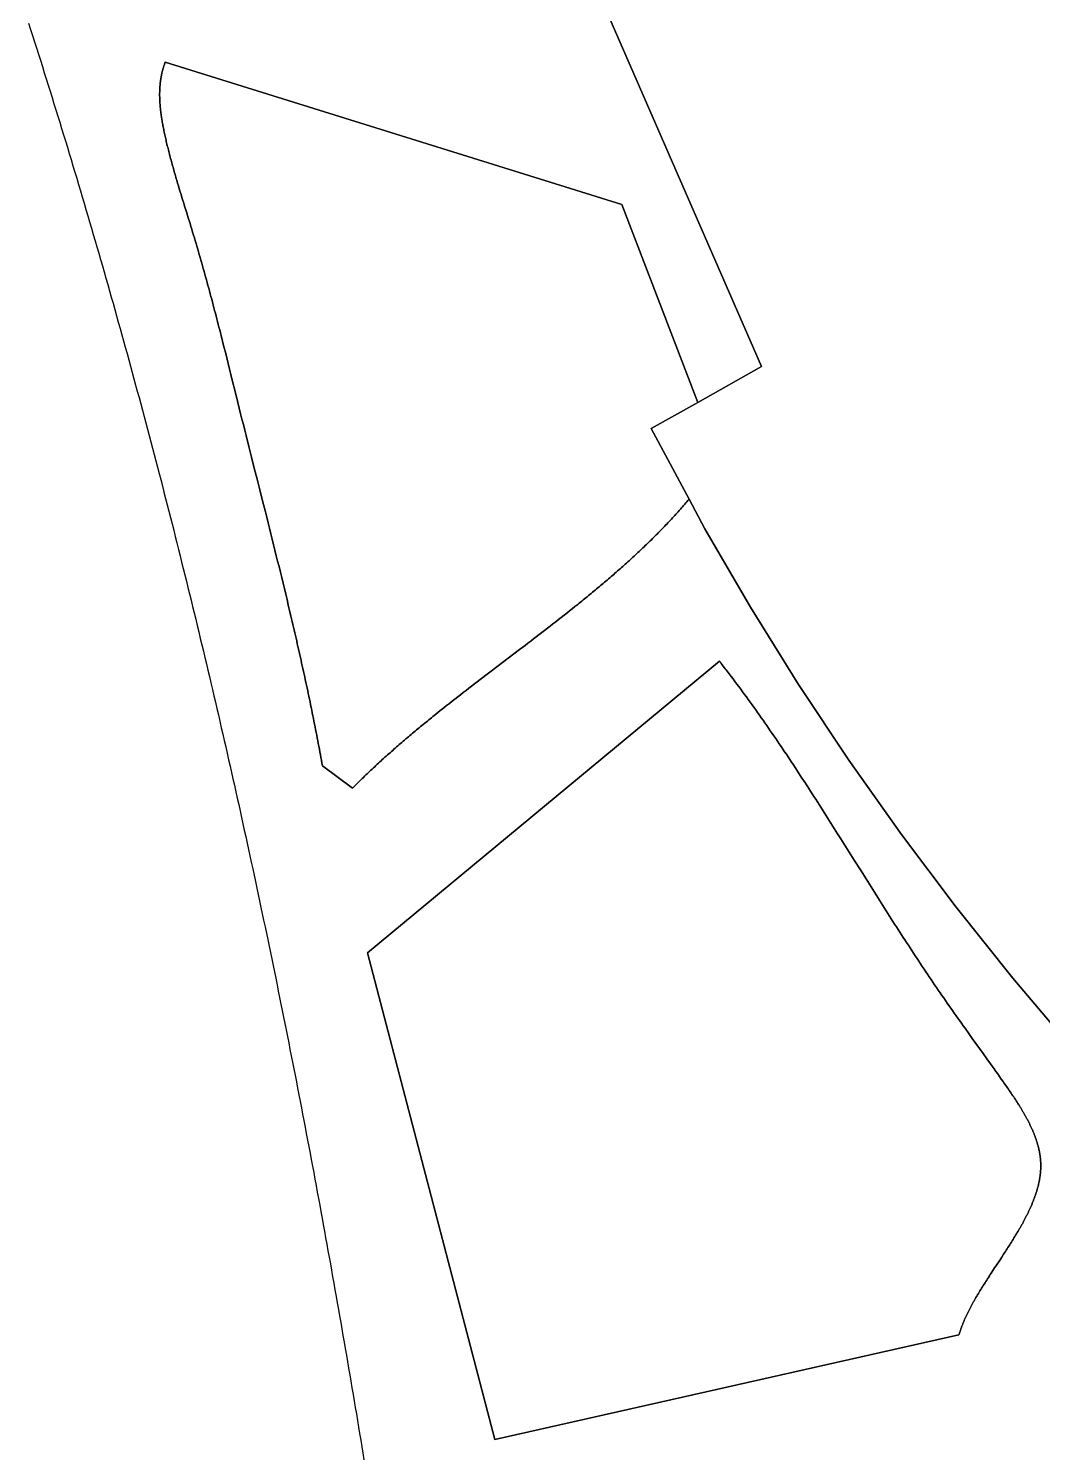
# Model space of a CAD drawing. Header units: millimetres. Extents: x -97041 to 275168, y -12500 to 263793.
# Drawn here: x -30680 to 9097, y 35201 to 91165 of the extents above; entities that cross this region are included whole.
import ezdxf

# ---------------------------------------------------------------- set-up
doc = ezdxf.new("R2010")
doc.units = ezdxf.units.MM
doc.layers.add('CLOSED_AREAS', color=7, linetype='Continuous')
doc.layers.add('REGION_HOLES', color=7, linetype='Continuous')

msp = doc.modelspace()

# ---------------------------------------------------------------- linework, layer by layer
at = {"layer": 'CLOSED_AREAS'}
for points in [[(10240.202, 51174.691), (7932.244, 53895.018), (5705.547, 56682.252), (3562.061, 59533.971), (1503.633, 62447.683), (-467.922, 65420.851), (-2350.905, 68450.903), (-4143.681, 71535.194), (-4766.889, 72694.28), (-4809, 72644.348), (-4851.294, 72594.531), (-4893.768, 72544.83), (-4936.42, 72495.244), (-4979.251, 72445.771), (-5022.258, 72396.41), (-5065.44, 72347.162), (-5108.796, 72298.025), (-5152.325, 72248.997), (-5196.025, 72200.08), (-5239.896, 72151.27), (-5283.935, 72102.569), (-5328.142, 72053.974), (-5372.515, 72005.484), (-5417.053, 71957.101), (-5461.756, 71908.821), (-5506.62, 71860.644), (-5551.646, 71812.57), (-5596.832, 71764.598), (-5642.177, 71716.727), (-5687.679, 71668.955), (-5733.338, 71621.283), (-5779.151, 71573.709), (-5825.119, 71526.232), (-5871.238, 71478.852), (-5917.509, 71431.567), (-5963.93, 71384.378), (-6010.499, 71337.282), (-6057.216, 71290.28), (-6104.078, 71243.369), (-6151.086, 71196.55), (-6198.237, 71149.822), (-6245.531, 71103.184), (-6292.965, 71056.634), (-6340.54, 71010.172), (-6388.252, 70963.798), (-6436.102, 70917.51), (-6484.088, 70871.307), (-6532.209, 70825.189), (-6580.463, 70779.154), (-6628.849, 70733.203), (-6677.367, 70687.334), (-6726.013, 70641.545), (-6774.789, 70595.838), (-6823.691, 70550.209), (-6872.719, 70504.659), (-6921.872, 70459.188), (-6971.148, 70413.793), (-7020.546, 70368.474), (-7070.065, 70323.23), (-7119.703, 70278.061), (-7169.46, 70232.965), (-7219.333, 70187.942), (-7269.323, 70142.99), (-7319.426, 70098.11), (-7369.643, 70053.3), (-7419.972, 70008.559), (-7470.412, 69963.886), (-7520.96, 69919.281), (-7571.617, 69874.743), (-7622.381, 69830.271), (-7673.251, 69785.863), (-7724.224, 69741.52), (-7775.301, 69697.24), (-7826.48, 69653.022), (-7877.759, 69608.866), (-7929.137, 69564.771), (-7980.613, 69520.736), (-8032.186, 69476.759), (-8083.855, 69432.841), (-8135.618, 69388.98), (-8187.473, 69345.176), (-8239.42, 69301.427), (-8291.458, 69257.733), (-8343.585, 69214.093), (-8395.8, 69170.506), (-8448.101, 69126.971), (-8500.487, 69083.488), (-8552.958, 69040.055), (-8605.511, 68996.672), (-8658.146, 68953.337), (-8710.861, 68910.051), (-8763.656, 68866.812), (-8816.527, 68823.618), (-8869.476, 68780.471), (-8922.499, 68737.367), (-8975.597, 68694.308), (-9028.767, 68651.291), (-9082.009, 68608.316), (-9135.32, 68565.383), (-9242.149, 68479.635), (-9349.243, 68394.042), (-9456.592, 68308.597), (-9564.186, 68223.292), (-9672.016, 68138.121), (-9780.07, 68053.077), (-9888.339, 67968.153), (-9996.812, 67883.342), (-10105.48, 67798.638), (-10214.332, 67714.034), (-10323.358, 67629.523), (-10432.548, 67545.097), (-10541.892, 67460.751), (-10651.38, 67376.477), (-10761.002, 67292.269), (-10870.747, 67208.12), (-10980.606, 67124.023), (-11090.567, 67039.971), (-11200.622, 66955.957), (-11420.971, 66788.017), (-11641.571, 66620.149), (-12083.2, 66284.408), (-12304.067, 66116.427), (-12524.86, 65948.299), (-12635.204, 65864.163), (-12745.5, 65779.969), (-12855.736, 65695.712), (-12965.904, 65611.384), (-13075.993, 65526.978), (-13185.992, 65442.488), (-13295.892, 65357.907), (-13405.683, 65273.227), (-13515.354, 65188.443), (-13624.896, 65103.547), (-13734.297, 65018.532), (-13843.549, 64933.392), (-13952.64, 64848.12), (-14061.562, 64762.709), (-14170.303, 64677.152), (-14278.854, 64591.442), (-14387.204, 64505.573), (-14495.343, 64419.538), (-14603.261, 64333.329), (-14710.949, 64246.941), (-14764.703, 64203.677), (-14818.395, 64160.366), (-14872.025, 64117.006), (-14925.59, 64073.597), (-14979.09, 64030.138), (-15032.524, 63986.628), (-15085.889, 63943.066), (-15139.186, 63899.452), (-15192.412, 63855.784), (-15245.567, 63812.062), (-15298.648, 63768.284), (-15351.655, 63724.45), (-15404.587, 63680.56), (-15457.442, 63636.612), (-15510.219, 63592.605), (-15562.917, 63548.538), (-15615.535, 63504.412), (-15668.07, 63460.224), (-15720.522, 63415.974), (-15772.891, 63371.661), (-15825.173, 63327.285), (-15877.369, 63282.843), (-15929.476, 63238.337), (-15981.494, 63193.764), (-16033.422, 63149.124), (-16085.257, 63104.416), (-16136.999, 63059.639), (-16188.647, 63014.793), (-16240.199, 62969.875), (-16291.654, 62924.887), (-16343.011, 62879.826), (-16394.269, 62834.692), (-16445.425, 62789.484), (-16496.48, 62744.202), (-16547.431, 62698.843), (-16598.277, 62653.408), (-16649.018, 62607.896), (-16699.652, 62562.306), (-16750.177, 62516.636), (-16800.592, 62470.886), (-16850.897, 62425.056), (-16901.089, 62379.144), (-16951.168, 62333.15), (-17001.132, 62287.072), (-17050.981, 62240.91), (-17100.712, 62194.663), (-17150.324, 62148.33), (-17199.817, 62101.91), (-17249.189, 62055.403), (-17298.438, 62008.807), (-17347.564, 61962.122), (-17396.564, 61915.347), (-17445.439, 61868.481), (-17494.187, 61821.523), (-17542.805, 61774.472), (-17591.294, 61727.327), (-17639.652, 61680.088), (-17687.877, 61632.754), (-17735.968, 61585.324), (-17783.925, 61537.797), (-17831.745, 61490.172), (-17879.428, 61442.448), (-17926.972, 61394.625), (-17974.376, 61346.701), (-19149.482, 62228.03), (-19169.239, 62337.555), (-19189.139, 62447.05), (-19209.181, 62556.516), (-19229.363, 62665.953), (-19249.683, 62775.36), (-19270.142, 62884.739), (-19290.736, 62994.088), (-19311.465, 63103.409), (-19332.328, 63212.701), (-19353.322, 63321.964), (-19374.446, 63431.199), (-19395.7, 63540.406), (-19417.081, 63649.584), (-19438.588, 63758.734), (-19460.22, 63867.857), (-19481.975, 63976.951), (-19503.853, 64086.018), (-19525.85, 64195.057), (-19547.967, 64304.069), (-19570.202, 64413.053), (-19592.553, 64522.01), (-19615.018, 64630.94), (-19637.598, 64739.843), (-19660.289, 64848.719), (-19683.091, 64957.568), (-19706.002, 65066.39), (-19729.021, 65175.186), (-19752.146, 65283.956), (-19775.376, 65392.699), (-19798.71, 65501.416), (-19822.146, 65610.107), (-19845.683, 65718.772), (-19869.319, 65827.411), (-19893.053, 65936.024), (-19916.884, 66044.612), (-19940.809, 66153.174), (-19964.829, 66261.711), (-19988.94, 66370.223), (-20013.143, 66478.709), (-20037.435, 66587.171), (-20061.815, 66695.608), (-20086.281, 66804.02), (-20110.833, 66912.407), (-20135.468, 67020.77), (-20160.186, 67129.108), (-20184.985, 67237.422), (-20209.864, 67345.712), (-20234.821, 67453.978), (-20259.854, 67562.22), (-20284.963, 67670.438), (-20310.145, 67778.632), (-20335.401, 67886.803), (-20386.123, 68103.074), (-20437.118, 68319.253), (-20488.375, 68535.339), (-20539.883, 68751.335), (-20591.629, 68967.24), (-20643.604, 69183.057), (-20695.795, 69398.785), (-20748.192, 69614.426), (-20800.782, 69829.981), (-20853.555, 70045.45), (-20906.5, 70260.836), (-20959.604, 70476.138), (-21012.858, 70691.357), (-21066.249, 70906.495), (-21119.766, 71121.552), (-21173.398, 71336.53), (-21227.133, 71551.429), (-21280.961, 71766.251), (-21334.87, 71980.995), (-21388.849, 72195.664), (-21496.97, 72624.779), (-21605.235, 73053.601), (-21713.553, 73482.14), (-21821.833, 73910.402), (-21929.985, 74338.395), (-22037.919, 74766.127), (-22145.544, 75193.605), (-22199.213, 75407.252), (-22252.771, 75620.837), (-22306.206, 75834.363), (-22359.508, 76047.831), (-22414.128, 76267.094), (-22468.627, 76486.302), (-22577.392, 76924.567), (-22686.059, 77362.665), (-22740.437, 77581.663), (-22794.886, 77800.633), (-22849.44, 78019.581), (-22904.131, 78238.511), (-22958.989, 78457.428), (-23014.049, 78676.337), (-23069.342, 78895.241), (-23124.899, 79114.147), (-23152.787, 79223.602), (-23180.754, 79333.059), (-23208.803, 79442.519), (-23236.938, 79551.982), (-23265.164, 79661.449), (-23293.484, 79770.92), (-23321.902, 79880.397), (-23350.423, 79989.879), (-23379.051, 80099.367), (-23407.788, 80208.862), (-23436.641, 80318.365), (-23465.612, 80427.875), (-23494.705, 80537.395), (-23523.925, 80646.923), (-23553.276, 80756.461), (-23582.761, 80866.01), (-23612.384, 80975.57), (-23642.151, 81085.142), (-23672.064, 81194.725), (-23702.128, 81304.322), (-23732.346, 81413.932), (-23762.723, 81523.556), (-23793.263, 81633.195), (-23823.97, 81742.848), (-23854.847, 81852.518), (-23885.9, 81962.204), (-23917.131, 82071.907), (-23948.544, 82181.628), (-23980.145, 82291.367), (-24011.937, 82401.125), (-24043.923, 82510.902), (-24076.109, 82620.699), (-24108.497, 82730.516), (-24141.092, 82840.355), (-24173.899, 82950.216), (-24206.92, 83060.099), (-24241.198, 83173.442), (-24275.68, 83286.806), (-24310.337, 83400.187), (-24345.141, 83513.581), (-24380.061, 83626.984), (-24415.07, 83740.393), (-24485.238, 83967.212), (-24555.412, 84194.007), (-24590.429, 84307.386), (-24625.361, 84420.748), (-24660.179, 84534.088), (-24694.854, 84647.404), (-24729.358, 84760.691), (-24763.66, 84873.946), (-24797.733, 84987.165), (-24831.548, 85100.343), (-24865.074, 85213.478), (-24881.721, 85270.027), (-24898.285, 85326.565), (-24914.763, 85383.089), (-24931.15, 85439.6), (-24947.444, 85496.098), (-24963.641, 85552.581), (-24979.737, 85609.049), (-24995.729, 85665.502), (-25011.613, 85721.939), (-25027.385, 85778.361), (-25043.042, 85834.765), (-25058.58, 85891.152), (-25073.996, 85947.522), (-25089.285, 86003.874), (-25104.445, 86060.207), (-25119.471, 86116.521), (-25134.361, 86172.816), (-25149.11, 86229.091), (-25163.715, 86285.345), (-25178.172, 86341.578), (-25192.478, 86397.79), (-25206.628, 86453.98), (-25220.621, 86510.148), (-25234.451, 86566.293), (-25248.115, 86622.415), (-25261.609, 86678.513), (-25273.96, 86730.481), (-25286.153, 86782.425), (-25298.177, 86834.344), (-25310.022, 86886.233), (-25321.679, 86938.091), (-25333.138, 86989.914), (-25344.389, 87041.699), (-25355.421, 87093.445), (-25366.226, 87145.148), (-25376.792, 87196.806), (-25387.11, 87248.416), (-25397.171, 87299.974), (-25406.964, 87351.479), (-25416.479, 87402.928), (-25425.707, 87454.318), (-25434.637, 87505.645), (-25443.26, 87556.908), (-25447.452, 87582.515), (-25451.565, 87608.104), (-25455.595, 87633.676), (-25459.543, 87659.23), (-25463.406, 87684.765), (-25467.183, 87710.283), (-25470.874, 87735.781), (-25474.476, 87761.26), (-25477.99, 87786.72), (-25481.413, 87812.159), (-25484.744, 87837.579), (-25487.982, 87862.977), (-25491.126, 87888.355), (-25494.174, 87913.712), (-25497.126, 87939.047), (-25499.98, 87964.36), (-25502.734, 87989.65), (-25505.388, 88014.918), (-25507.941, 88040.163), (-25510.39, 88065.385), (-25512.735, 88090.583), (-25514.975, 88115.757), (-25517.108, 88140.907), (-25519.134, 88166.032), (-25521.05, 88191.132), (-25522.856, 88216.206), (-25524.55, 88241.255), (-25526.131, 88266.278), (-25527.598, 88291.274), (-25528.95, 88316.244), (-25530.186, 88341.187), (-25531.303, 88366.102), (-25532.302, 88390.989), (-25533.18, 88415.848), (-25533.936, 88440.679), (-25534.57, 88465.481), (-25535.08, 88490.254), (-25535.465, 88514.997), (-25535.723, 88539.711), (-25535.853, 88564.394), (-25535.854, 88589.047), (-25535.725, 88613.669), (-25535.465, 88638.26), (-25535.072, 88662.819), (-25534.545, 88687.347), (-25533.883, 88711.842), (-25533.084, 88736.304), (-25532.147, 88760.734), (-25531.072, 88785.131), (-25529.857, 88809.494), (-25528.5, 88833.823), (-25527.001, 88858.117), (-25525.357, 88882.377), (-25523.569, 88906.603), (-25521.634, 88930.792), (-25519.552, 88954.947), (-25517.32, 88979.065), (-25514.939, 89003.147), (-25512.406, 89027.192), (-25509.721, 89051.2), (-25506.882, 89075.171), (-25503.888, 89099.104), (-25500.738, 89123), (-25497.43, 89146.856), (-25493.963, 89170.674), (-25490.337, 89194.453), (-25486.549, 89218.193), (-25482.598, 89241.893), (-25478.484, 89265.553), (-25474.205, 89289.172), (-25469.76, 89312.751), (-25465.147, 89336.288), (-25460.365, 89359.784), (-25455.414, 89383.239), (-25450.291, 89406.651), (-25444.996, 89430.021), (-25439.528, 89453.347), (-25433.884, 89476.631), (-25428.065, 89499.871), (-25422.067, 89523.068), (-25415.892, 89546.22), (-25409.536, 89569.327), (-25403, 89592.39), (-25396.281, 89615.408), (-25389.378, 89638.38), (-25382.291, 89661.306), (-25375.017, 89684.186), (-25367.556, 89707.019), (-25359.907, 89729.805), (-25352.068, 89752.544), (-25344.038, 89775.236), (-25335.815, 89797.88), (-25327.399, 89820.475), (-25318.788, 89843.021), (-7398.422, 84261.268), (-4427.984, 76492.429), (-1925.778, 77902.368), (-9488.897, 95249.918)], [(-9488.897, 95249.918), (-1925.778, 77902.368), (-4427.984, 76492.429), (-6255.399, 75462.72), (-4766.889, 72694.28), (-4143.681, 71535.194), (-2350.905, 68450.903), (-467.922, 65420.851), (1503.633, 62447.683), (3562.061, 59533.971), (5705.547, 56682.252), (7932.244, 53895.018), (10240.202, 51174.691)], [(-30679.513, 91374.699), (-30601.472, 91132.193), (-30523.635, 90889.602), (-30446.001, 90646.927), (-30368.571, 90404.167), (-30291.344, 90161.323), (-30214.319, 89918.394), (-30137.496, 89675.381), (-30060.875, 89432.285), (-29984.455, 89189.105), (-29908.236, 88945.841), (-29832.218, 88702.494), (-29756.399, 88459.063), (-29680.781, 88215.55), (-29605.361, 87971.954), (-29530.141, 87728.275), (-29455.119, 87484.513), (-29380.295, 87240.669), (-29305.669, 86996.743), (-29231.24, 86752.735), (-29157.008, 86508.645), (-29082.973, 86264.474), (-29009.134, 86020.221), (-28935.49, 85775.886), (-28862.042, 85531.471), (-28788.789, 85286.974), (-28715.731, 85042.397), (-28642.866, 84797.739), (-28570.196, 84553), (-28497.718, 84308.181), (-28425.434, 84063.282), (-28353.342, 83818.303), (-28281.443, 83573.244), (-28209.735, 83328.106), (-28138.219, 83082.888), (-28066.893, 82837.591), (-27995.759, 82592.214), (-27924.814, 82346.759), (-27854.059, 82101.225), (-27783.494, 81855.612), (-27713.118, 81609.921), (-27642.93, 81364.152), (-27572.931, 81118.304), (-27503.119, 80872.379), (-27433.495, 80626.375), (-27364.058, 80380.294), (-27294.808, 80134.136), (-27225.743, 79887.901), (-27156.865, 79641.588), (-27088.172, 79395.198), (-27019.664, 79148.732), (-26951.341, 78902.189), (-26883.202, 78655.57), (-26815.247, 78408.874), (-26747.476, 78162.103), (-26679.888, 77915.255), (-26612.482, 77668.332), (-26545.258, 77421.333), (-26478.217, 77174.259), (-26411.357, 76927.109), (-26344.678, 76679.885), (-26278.18, 76432.585), (-26211.862, 76185.211), (-26145.724, 75937.763), (-26079.766, 75690.24), (-26013.986, 75442.642), (-25948.386, 75194.971), (-25882.964, 74947.226), (-25817.72, 74699.407), (-25752.653, 74451.515), (-25687.763, 74203.549), (-25623.051, 73955.51), (-25558.514, 73707.398), (-25494.154, 73459.213), (-25429.969, 73210.956), (-25365.959, 72962.626), (-25302.125, 72714.224), (-25238.464, 72465.749), (-25174.978, 72217.203), (-25111.665, 71968.585), (-25048.525, 71719.895), (-24985.558, 71471.133), (-24922.764, 71222.301), (-24860.141, 70973.397), (-24797.69, 70724.422), (-24735.411, 70475.376), (-24673.302, 70226.26), (-24611.364, 69977.073), (-24549.596, 69727.816), (-24487.997, 69478.489), (-24426.567, 69229.092), (-24365.307, 68979.625), (-24304.215, 68730.088), (-24243.291, 68480.482), (-24182.534, 68230.807), (-24121.945, 67981.062), (-24061.523, 67731.249), (-24001.267, 67481.367), (-23941.178, 67231.416), (-23881.254, 66981.397), (-23821.495, 66731.309), (-23761.901, 66481.154), (-23702.472, 66230.93), (-23643.207, 65980.639), (-23584.106, 65730.281), (-23525.167, 65479.854), (-23466.392, 65229.361), (-23407.78, 64978.8), (-23349.329, 64728.173), (-23291.04, 64477.479), (-23232.913, 64226.718), (-23174.946, 63975.891), (-23117.14, 63724.998), (-23059.494, 63474.038), (-23002.008, 63223.013), (-22944.682, 62971.922), (-22887.514, 62720.766), (-22830.505, 62469.544), (-22773.654, 62218.257), (-22716.96, 61966.905), (-22660.425, 61715.488), (-22604.046, 61464.006), (-22547.823, 61212.46), (-22491.757, 60960.849), (-22435.847, 60709.174), (-22380.092, 60457.436), (-22324.492, 60205.633), (-22269.047, 59953.767), (-22213.756, 59701.837), (-22158.619, 59449.844), (-22103.635, 59197.787), (-22048.805, 58945.668), (-21994.127, 58693.486), (-21939.601, 58441.241), (-21885.227, 58188.934), (-21831.004, 57936.564), (-21776.933, 57684.132), (-21723.012, 57431.639), (-21669.241, 57179.083), (-21615.621, 56926.466), (-21562.15, 56673.787), (-21508.827, 56421.047), (-21455.654, 56168.246), (-21402.629, 55915.384), (-21349.752, 55662.462), (-21297.022, 55409.478), (-21244.439, 55156.434), (-21192.003, 54903.33), (-21139.714, 54650.166), (-21087.57, 54396.942), (-21035.572, 54143.658), (-20983.719, 53890.314), (-20932.01, 53636.911), (-20880.446, 53383.449), (-20829.026, 53129.927), (-20777.75, 52876.347), (-20726.616, 52622.708), (-20675.626, 52369.01), (-20624.777, 52115.254), (-20574.071, 51861.44), (-20523.506, 51607.568), (-20473.083, 51353.637), (-20422.8, 51099.649), (-20372.657, 50845.604), (-20322.655, 50591.501), (-20272.792, 50337.341), (-20223.068, 50083.124), (-20173.484, 49828.849), (-20124.037, 49574.519), (-20074.729, 49320.131), (-20025.558, 49065.688), (-19976.524, 48811.188), (-19927.627, 48556.632), (-19878.867, 48302.02), (-19830.243, 48047.352), (-19781.754, 47792.629), (-19733.4, 47537.851), (-19685.182, 47283.017), (-19637.098, 47028.128), (-19589.147, 46773.185), (-19541.331, 46518.187), (-19493.648, 46263.134), (-19446.097, 46008.027), (-19398.679, 45752.866), (-19351.394, 45497.651), (-19304.239, 45242.382), (-19257.217, 44987.059), (-19210.325, 44731.683), (-19163.563, 44476.254), (-19116.932, 44220.771), (-19070.43, 43965.235), (-19024.058, 43709.647), (-18977.814, 43454.006), (-18931.699, 43198.313), (-18885.712, 42942.567), (-18839.853, 42686.769), (-18794.122, 42430.919), (-18748.517, 42175.017), (-18703.038, 41919.064), (-18657.686, 41663.059), (-18612.46, 41407.003), (-18567.359, 41150.896), (-18522.383, 40894.738), (-18477.531, 40638.529), (-18432.804, 40382.27), (-18388.2, 40125.96), (-18343.72, 39869.6), (-18299.363, 39613.19), (-18255.128, 39356.729), (-18211.015, 39100.22), (-18167.025, 38843.66), (-18123.155, 38587.051), (-18079.407, 38330.393), (-18035.779, 38073.686), (-17992.272, 37816.93), (-17948.884, 37560.125), (-17905.616, 37303.272), (-17862.467, 37046.37), (-17819.436, 36789.42), (-17776.524, 36532.422), (-17733.729, 36275.376), (-17691.052, 36018.282), (-17648.492, 35761.141), (-17606.049, 35503.952), (-17563.721, 35246.716), (-17521.51, 34989.434)]]:
    msp.add_lwpolyline(points, dxfattribs=at)
for points in [[(-25318.788, 89843.021), (-25327.399, 89820.475), (-25335.815, 89797.88), (-25344.038, 89775.236), (-25352.068, 89752.544), (-25359.907, 89729.805), (-25367.556, 89707.019), (-25375.017, 89684.186), (-25382.291, 89661.306), (-25389.378, 89638.38), (-25396.281, 89615.408), (-25403, 89592.39), (-25409.536, 89569.327), (-25415.892, 89546.22), (-25422.067, 89523.068), (-25428.065, 89499.871), (-25433.884, 89476.631), (-25439.528, 89453.347), (-25444.996, 89430.021), (-25450.291, 89406.651), (-25455.414, 89383.239), (-25460.365, 89359.784), (-25465.147, 89336.288), (-25469.76, 89312.751), (-25474.205, 89289.172), (-25478.484, 89265.553), (-25482.598, 89241.893), (-25486.549, 89218.193), (-25490.337, 89194.453), (-25493.963, 89170.674), (-25497.43, 89146.856), (-25500.738, 89123), (-25503.888, 89099.104), (-25506.882, 89075.171), (-25509.721, 89051.2), (-25512.406, 89027.192), (-25514.939, 89003.147), (-25517.32, 88979.065), (-25519.552, 88954.947), (-25521.634, 88930.792), (-25523.569, 88906.603), (-25525.357, 88882.377), (-25527.001, 88858.117), (-25528.5, 88833.823), (-25529.857, 88809.494), (-25531.072, 88785.131), (-25532.147, 88760.734), (-25533.084, 88736.304), (-25533.883, 88711.842), (-25534.545, 88687.347), (-25535.072, 88662.819), (-25535.465, 88638.26), (-25535.725, 88613.669), (-25535.854, 88589.047), (-25535.853, 88564.394), (-25535.723, 88539.711), (-25535.465, 88514.997), (-25535.08, 88490.254), (-25534.57, 88465.481), (-25533.936, 88440.679), (-25533.18, 88415.848), (-25532.302, 88390.989), (-25531.303, 88366.102), (-25530.186, 88341.187), (-25528.95, 88316.244), (-25527.598, 88291.274), (-25526.131, 88266.278), (-25524.55, 88241.255), (-25522.856, 88216.206), (-25521.05, 88191.132), (-25519.134, 88166.032), (-25517.108, 88140.907), (-25514.975, 88115.757), (-25512.735, 88090.583), (-25510.39, 88065.385), (-25507.941, 88040.163), (-25505.388, 88014.918), (-25502.734, 87989.65), (-25499.98, 87964.36), (-25497.126, 87939.047), (-25494.174, 87913.712), (-25491.126, 87888.355), (-25487.982, 87862.977), (-25484.744, 87837.579), (-25481.413, 87812.159), (-25477.99, 87786.72), (-25474.476, 87761.26), (-25470.874, 87735.781), (-25467.183, 87710.283), (-25463.406, 87684.765), (-25459.543, 87659.23), (-25455.595, 87633.676), (-25451.565, 87608.104), (-25447.452, 87582.515), (-25443.26, 87556.908), (-25434.637, 87505.645), (-25425.707, 87454.318), (-25416.479, 87402.928), (-25406.964, 87351.479), (-25397.171, 87299.974), (-25387.11, 87248.416), (-25376.792, 87196.806), (-25366.226, 87145.148), (-25355.421, 87093.445), (-25344.389, 87041.699), (-25333.138, 86989.914), (-25321.679, 86938.091), (-25310.022, 86886.233), (-25298.177, 86834.344), (-25286.153, 86782.425), (-25273.96, 86730.481), (-25261.609, 86678.513), (-25248.115, 86622.415), (-25234.451, 86566.293), (-25220.621, 86510.148), (-25206.628, 86453.98), (-25192.478, 86397.79), (-25178.172, 86341.578), (-25163.715, 86285.345), (-25149.11, 86229.091), (-25134.361, 86172.816), (-25119.471, 86116.521), (-25104.445, 86060.207), (-25089.285, 86003.874), (-25073.996, 85947.522), (-25058.58, 85891.152), (-25043.042, 85834.765), (-25027.385, 85778.361), (-25011.613, 85721.939), (-24995.729, 85665.502), (-24979.737, 85609.049), (-24963.641, 85552.581), (-24947.444, 85496.098), (-24931.15, 85439.6), (-24914.763, 85383.089), (-24898.285, 85326.565), (-24881.721, 85270.027), (-24865.074, 85213.478), (-24831.548, 85100.343), (-24797.733, 84987.165), (-24763.66, 84873.946), (-24729.358, 84760.691), (-24694.854, 84647.404), (-24660.179, 84534.088), (-24625.361, 84420.748), (-24590.429, 84307.386), (-24555.412, 84194.007), (-24485.238, 83967.212), (-24415.07, 83740.393), (-24380.061, 83626.984), (-24345.141, 83513.581), (-24310.337, 83400.187), (-24275.68, 83286.806), (-24241.198, 83173.442), (-24206.92, 83060.099), (-24173.899, 82950.216), (-24141.092, 82840.355), (-24108.497, 82730.516), (-24076.109, 82620.699), (-24043.923, 82510.902), (-24011.937, 82401.125), (-23980.145, 82291.367), (-23948.544, 82181.628), (-23917.131, 82071.907), (-23885.9, 81962.204), (-23854.847, 81852.518), (-23823.97, 81742.848), (-23793.263, 81633.195), (-23762.723, 81523.556), (-23732.346, 81413.932), (-23702.128, 81304.322), (-23672.064, 81194.725), (-23642.151, 81085.142), (-23612.384, 80975.57), (-23582.761, 80866.01), (-23553.276, 80756.461), (-23523.925, 80646.923), (-23494.705, 80537.395), (-23465.612, 80427.875), (-23436.641, 80318.365), (-23407.788, 80208.862), (-23379.051, 80099.367), (-23350.423, 79989.879), (-23321.902, 79880.397), (-23293.484, 79770.92), (-23265.164, 79661.449), (-23236.938, 79551.982), (-23208.803, 79442.519), (-23180.754, 79333.059), (-23152.787, 79223.602), (-23124.899, 79114.147), (-23069.342, 78895.241), (-23014.049, 78676.337), (-22958.989, 78457.428), (-22904.131, 78238.511), (-22849.44, 78019.581), (-22794.886, 77800.633), (-22740.437, 77581.663), (-22686.059, 77362.665), (-22577.392, 76924.567), (-22468.627, 76486.302), (-22414.128, 76267.094), (-22359.508, 76047.831), (-22306.206, 75834.363), (-22252.771, 75620.837), (-22199.213, 75407.252), (-22145.544, 75193.605), (-22037.919, 74766.127), (-21929.985, 74338.395), (-21821.833, 73910.402), (-21713.553, 73482.14), (-21605.235, 73053.601), (-21496.97, 72624.779), (-21388.849, 72195.664), (-21334.87, 71980.995), (-21280.961, 71766.251), (-21227.133, 71551.429), (-21173.398, 71336.53), (-21119.766, 71121.552), (-21066.249, 70906.495), (-21012.858, 70691.357), (-20959.604, 70476.138), (-20906.5, 70260.836), (-20853.555, 70045.45), (-20800.782, 69829.981), (-20748.192, 69614.426), (-20695.795, 69398.785), (-20643.604, 69183.057), (-20591.629, 68967.24), (-20539.883, 68751.335), (-20488.375, 68535.339), (-20437.118, 68319.253), (-20386.123, 68103.074), (-20335.401, 67886.803), (-20310.145, 67778.632), (-20284.963, 67670.438), (-20259.854, 67562.22), (-20234.821, 67453.978), (-20209.864, 67345.712), (-20184.985, 67237.422), (-20160.186, 67129.108), (-20135.468, 67020.77), (-20110.833, 66912.407), (-20086.281, 66804.02), (-20061.815, 66695.608), (-20037.435, 66587.171), (-20013.143, 66478.709), (-19988.94, 66370.223), (-19964.829, 66261.711), (-19940.809, 66153.174), (-19916.884, 66044.612), (-19893.053, 65936.024), (-19869.319, 65827.411), (-19845.683, 65718.772), (-19822.146, 65610.107), (-19798.71, 65501.416), (-19775.376, 65392.699), (-19752.146, 65283.956), (-19729.021, 65175.186), (-19706.002, 65066.39), (-19683.091, 64957.568), (-19660.289, 64848.719), (-19637.598, 64739.843), (-19615.018, 64630.94), (-19592.553, 64522.01), (-19570.202, 64413.053), (-19547.967, 64304.069), (-19525.85, 64195.057), (-19503.853, 64086.018), (-19481.975, 63976.951), (-19460.22, 63867.857), (-19438.588, 63758.734), (-19417.081, 63649.584), (-19395.7, 63540.406), (-19374.446, 63431.199), (-19353.322, 63321.964), (-19332.328, 63212.701), (-19311.465, 63103.409), (-19290.736, 62994.088), (-19270.142, 62884.739), (-19249.683, 62775.36), (-19229.363, 62665.953), (-19209.181, 62556.516), (-19189.139, 62447.05), (-19169.239, 62337.555), (-19149.482, 62228.03), (-17974.376, 61346.701), (-17926.972, 61394.625), (-17879.428, 61442.448), (-17831.745, 61490.172), (-17783.925, 61537.797), (-17735.968, 61585.324), (-17687.877, 61632.754), (-17639.652, 61680.088), (-17591.294, 61727.327), (-17542.805, 61774.472), (-17494.187, 61821.523), (-17445.439, 61868.481), (-17396.564, 61915.347), (-17347.564, 61962.122), (-17298.438, 62008.807), (-17249.189, 62055.403), (-17199.817, 62101.91), (-17150.324, 62148.33), (-17100.712, 62194.663), (-17050.981, 62240.91), (-17001.132, 62287.072), (-16951.168, 62333.15), (-16901.089, 62379.144), (-16850.897, 62425.056), (-16800.592, 62470.886), (-16750.177, 62516.636), (-16699.652, 62562.306), (-16649.018, 62607.896), (-16598.277, 62653.408), (-16547.431, 62698.843), (-16496.48, 62744.202), (-16445.425, 62789.484), (-16394.269, 62834.692), (-16343.011, 62879.826), (-16291.654, 62924.887), (-16240.199, 62969.875), (-16188.647, 63014.793), (-16136.999, 63059.639), (-16085.257, 63104.416), (-16033.422, 63149.124), (-15981.494, 63193.764), (-15929.476, 63238.337), (-15877.369, 63282.843), (-15825.173, 63327.285), (-15772.891, 63371.661), (-15720.522, 63415.974), (-15668.07, 63460.224), (-15615.535, 63504.412), (-15562.917, 63548.538), (-15510.219, 63592.605), (-15457.442, 63636.612), (-15404.587, 63680.56), (-15351.655, 63724.45), (-15298.648, 63768.284), (-15245.567, 63812.062), (-15192.412, 63855.784), (-15139.186, 63899.452), (-15085.889, 63943.066), (-15032.524, 63986.628), (-14979.09, 64030.138), (-14925.59, 64073.597), (-14872.025, 64117.006), (-14818.395, 64160.366), (-14764.703, 64203.677), (-14710.949, 64246.941), (-14603.261, 64333.329), (-14495.343, 64419.538), (-14387.204, 64505.573), (-14278.854, 64591.442), (-14170.303, 64677.152), (-14061.562, 64762.709), (-13952.64, 64848.12), (-13843.549, 64933.392), (-13734.297, 65018.532), (-13624.896, 65103.547), (-13515.354, 65188.443), (-13405.683, 65273.227), (-13295.892, 65357.907), (-13185.992, 65442.488), (-13075.993, 65526.978), (-12965.904, 65611.384), (-12855.736, 65695.712), (-12745.5, 65779.969), (-12635.204, 65864.163), (-12524.86, 65948.299), (-12304.067, 66116.427), (-12083.2, 66284.408), (-11641.571, 66620.149), (-11420.971, 66788.017), (-11200.622, 66955.957), (-11090.567, 67039.971), (-10980.606, 67124.023), (-10870.747, 67208.12), (-10761.002, 67292.269), (-10651.38, 67376.477), (-10541.892, 67460.751), (-10432.548, 67545.097), (-10323.358, 67629.523), (-10214.332, 67714.034), (-10105.48, 67798.638), (-9996.812, 67883.342), (-9888.339, 67968.153), (-9780.07, 68053.077), (-9672.016, 68138.121), (-9564.186, 68223.292), (-9456.592, 68308.597), (-9349.243, 68394.042), (-9242.149, 68479.635), (-9135.32, 68565.383), (-9082.009, 68608.316), (-9028.767, 68651.291), (-8975.597, 68694.308), (-8922.499, 68737.367), (-8869.476, 68780.471), (-8816.527, 68823.618), (-8763.656, 68866.812), (-8710.861, 68910.051), (-8658.146, 68953.337), (-8605.511, 68996.672), (-8552.958, 69040.055), (-8500.487, 69083.488), (-8448.101, 69126.971), (-8395.8, 69170.506), (-8343.585, 69214.093), (-8291.458, 69257.733), (-8239.42, 69301.427), (-8187.473, 69345.176), (-8135.618, 69388.98), (-8083.855, 69432.841), (-8032.186, 69476.759), (-7980.613, 69520.736), (-7929.137, 69564.771), (-7877.759, 69608.866), (-7826.48, 69653.022), (-7775.301, 69697.24), (-7724.224, 69741.52), (-7673.251, 69785.863), (-7622.381, 69830.271), (-7571.617, 69874.743), (-7520.96, 69919.281), (-7470.412, 69963.886), (-7419.972, 70008.559), (-7369.643, 70053.3), (-7319.426, 70098.11), (-7269.323, 70142.99), (-7219.333, 70187.942), (-7169.46, 70232.965), (-7119.703, 70278.061), (-7070.065, 70323.23), (-7020.546, 70368.474), (-6971.148, 70413.793), (-6921.872, 70459.188), (-6872.719, 70504.659), (-6823.691, 70550.209), (-6774.789, 70595.838), (-6726.013, 70641.545), (-6677.367, 70687.334), (-6628.849, 70733.203), (-6580.463, 70779.154), (-6532.209, 70825.189), (-6484.088, 70871.307), (-6436.102, 70917.51), (-6388.252, 70963.798), (-6340.54, 71010.172), (-6292.965, 71056.634), (-6245.531, 71103.184), (-6198.237, 71149.822), (-6151.086, 71196.55), (-6104.078, 71243.369), (-6057.216, 71290.28), (-6010.499, 71337.282), (-5963.93, 71384.378), (-5917.509, 71431.567), (-5871.238, 71478.852), (-5825.119, 71526.232), (-5779.151, 71573.709), (-5733.338, 71621.283), (-5687.679, 71668.955), (-5642.177, 71716.727), (-5596.832, 71764.598), (-5551.646, 71812.57), (-5506.62, 71860.644), (-5461.756, 71908.821), (-5417.053, 71957.101), (-5372.515, 72005.484), (-5328.142, 72053.974), (-5283.935, 72102.569), (-5239.896, 72151.27), (-5196.025, 72200.08), (-5152.325, 72248.997), (-5108.796, 72298.025), (-5065.44, 72347.162), (-5022.258, 72396.41), (-4979.251, 72445.771), (-4936.42, 72495.244), (-4893.768, 72544.83), (-4851.294, 72594.531), (-4809, 72644.348), (-4766.889, 72694.28), (-6255.399, 75462.72), (-4427.984, 76492.429), (-7398.422, 84261.268)], [(-3579.327, 66340.901), (-17386.823, 54883.618), (-12392.622, 35788.145), (5821.521, 39901.016), (5829.263, 39926.756), (5837.188, 39952.508), (5845.293, 39978.273), (5853.576, 40004.051), (5862.037, 40029.841), (5870.673, 40055.644), (5879.483, 40081.459), (5888.464, 40107.286), (5897.616, 40133.126), (5906.936, 40158.978), (5916.423, 40184.842), (5926.075, 40210.718), (5935.891, 40236.606), (5945.868, 40262.506), (5956.005, 40288.418), (5966.3, 40314.341), (5976.752, 40340.276), (5987.359, 40366.222), (5998.118, 40392.179), (6009.029, 40418.148), (6020.09, 40444.128), (6031.299, 40470.12), (6042.654, 40496.122), (6054.153, 40522.135), (6065.796, 40548.159), (6077.579, 40574.194), (6089.502, 40600.24), (6101.563, 40626.296), (6113.76, 40652.362), (6126.091, 40678.44), (6138.554, 40704.527), (6151.149, 40730.625), (6163.873, 40756.733), (6176.724, 40782.851), (6189.701, 40808.979), (6202.802, 40835.116), (6216.025, 40861.264), (6229.369, 40887.422), (6242.832, 40913.589), (6256.412, 40939.765), (6270.108, 40965.952), (6283.917, 40992.147), (6297.839, 41018.352), (6311.871, 41044.566), (6326.011, 41070.789), (6340.259, 41097.021), (6354.612, 41123.263), (6369.068, 41149.513), (6383.626, 41175.772), (6398.285, 41202.039), (6413.041, 41228.315), (6427.895, 41254.6), (6442.844, 41280.893), (6457.885, 41307.195), (6488.242, 41359.822), (6518.952, 41412.482), (6550, 41465.174), (6581.374, 41517.897), (6613.059, 41570.649), (6645.043, 41623.432), (6677.311, 41676.243), (6709.849, 41729.083), (6742.645, 41781.95), (6775.684, 41834.844), (6808.952, 41887.764), (6842.437, 41940.709), (6876.124, 41993.679), (6910, 42046.674), (6944.05, 42099.691), (6978.262, 42152.731), (7012.622, 42205.793), (7047.115, 42258.877), (7081.729, 42311.98), (7151.264, 42418.247), (7221.115, 42524.588), (7291.175, 42630.997), (7431.48, 42843.997), (7501.507, 42950.578), (7571.304, 43057.205), (7606.083, 43110.534), (7640.763, 43163.872), (7675.331, 43217.219), (7709.774, 43270.574), (7744.077, 43323.937), (7778.227, 43377.306), (7812.21, 43430.682), (7846.013, 43484.062), (7879.622, 43537.447), (7913.023, 43590.836), (7946.202, 43644.228), (7979.147, 43697.623), (8011.843, 43751.02), (8044.276, 43804.417), (8076.434, 43857.815), (8108.301, 43911.213), (8139.866, 43964.61), (8171.113, 44018.005), (8202.029, 44071.398), (8217.359, 44098.094), (8232.601, 44124.788), (8247.754, 44151.482), (8262.815, 44178.174), (8277.784, 44204.866), (8292.657, 44231.556), (8307.435, 44258.245), (8322.114, 44284.932), (8336.694, 44311.618), (8351.172, 44338.303), (8365.546, 44364.986), (8379.816, 44391.667), (8393.98, 44418.347), (8408.035, 44445.024), (8421.98, 44471.7), (8435.813, 44498.373), (8449.533, 44525.045), (8463.138, 44551.714), (8476.626, 44578.38), (8489.995, 44605.045), (8503.244, 44631.707), (8516.371, 44658.366), (8529.374, 44685.023), (8542.252, 44711.677), (8555.003, 44738.328), (8567.625, 44764.976), (8580.116, 44791.621), (8592.475, 44818.263), (8604.701, 44844.902), (8616.79, 44871.537), (8628.743, 44898.169), (8640.556, 44924.798), (8652.228, 44951.423), (8663.758, 44978.045), (8675.144, 45004.662), (8686.384, 45031.276), (8697.476, 45057.887), (8708.419, 45084.493), (8719.21, 45111.095), (8729.849, 45137.693), (8740.334, 45164.287), (8750.663, 45190.876), (8760.833, 45217.461), (8770.844, 45244.041), (8780.694, 45270.617), (8790.381, 45297.189), (8799.903, 45323.755), (8809.258, 45350.317), (8818.446, 45376.874), (8827.464, 45403.425), (8836.31, 45429.972), (8844.983, 45456.513), (8853.481, 45483.05), (8861.802, 45509.58), (8869.945, 45536.106), (8877.908, 45562.626), (8885.689, 45589.14), (8893.286, 45615.648), (8900.699, 45642.151), (8907.924, 45668.648), (8914.961, 45695.139), (8921.807, 45721.624), (8928.462, 45748.102), (8934.923, 45774.575), (8941.188, 45801.041), (8947.256, 45827.501), (8953.125, 45853.954), (8958.794, 45880.401), (8964.26, 45906.841), (8969.522, 45933.274), (8974.579, 45959.7), (8979.428, 45986.12), (8984.068, 46012.532), (8988.498, 46038.938), (8992.714, 46065.336), (8996.717, 46091.727), (9000.503, 46118.11), (9004.072, 46144.487), (9007.422, 46170.855), (9010.55, 46197.216), (9013.455, 46223.57), (9016.137, 46249.915), (9018.591, 46276.253), (9020.818, 46302.582), (9022.816, 46328.904), (9024.582, 46355.217), (9026.114, 46381.523), (9027.413, 46407.82), (9028.474, 46434.108), (9029.298, 46460.388), (9029.881, 46486.66), (9030.224, 46512.923), (9030.322, 46539.177), (9030.176, 46565.422), (9029.783, 46591.658), (9029.142, 46617.886), (9028.25, 46644.104), (9027.107, 46670.313), (9025.72, 46696.352), (9024.084, 46722.382), (9022.202, 46748.403), (9020.075, 46774.415), (9017.706, 46800.418), (9015.095, 46826.411), (9012.245, 46852.396), (9009.159, 46878.372), (9005.837, 46904.338), (9002.282, 46930.296), (8998.495, 46956.245), (8994.48, 46982.185), (8990.236, 47008.116), (8985.767, 47034.038), (8981.074, 47059.951), (8976.16, 47085.855), (8971.025, 47111.751), (8965.673, 47137.638), (8960.104, 47163.516), (8954.322, 47189.385), (8948.327, 47215.246), (8942.121, 47241.097), (8935.708, 47266.941), (8929.087, 47292.775), (8922.262, 47318.601), (8915.235, 47344.418), (8908.006, 47370.227), (8900.579, 47396.027), (8892.955, 47421.818), (8885.135, 47447.601), (8877.123, 47473.375), (8868.919, 47499.141), (8860.526, 47524.899), (8851.945, 47550.648), (8843.179, 47576.388), (8834.23, 47602.12), (8825.098, 47627.844), (8815.787, 47653.559), (8806.298, 47679.266), (8796.633, 47704.965), (8786.794, 47730.655), (8776.782, 47756.337), (8766.601, 47782.011), (8756.251, 47807.677), (8745.734, 47833.334), (8735.054, 47858.983), (8724.21, 47884.624), (8713.206, 47910.257), (8702.043, 47935.881), (8690.723, 47961.498), (8679.248, 47987.106), (8667.62, 48012.707), (8655.841, 48038.299), (8643.913, 48063.883), (8631.838, 48089.459), (8619.616, 48115.027), (8607.252, 48140.588), (8594.746, 48166.14), (8582.1, 48191.684), (8569.316, 48217.221), (8556.397, 48242.749), (8543.343, 48268.27), (8530.158, 48293.783), (8516.842, 48319.288), (8503.398, 48344.785), (8489.828, 48370.274), (8476.133, 48395.756), (8462.316, 48421.23), (8448.378, 48446.696), (8434.321, 48472.155), (8420.148, 48497.606), (8405.86, 48523.049), (8391.459, 48548.484), (8376.947, 48573.912), (8362.325, 48599.332), (8347.597, 48624.745), (8332.763, 48650.15), (8317.825, 48675.548), (8302.787, 48700.938), (8287.648, 48726.321), (8272.412, 48751.696), (8257.08, 48777.064), (8241.654, 48802.424), (8226.137, 48827.777), (8210.529, 48853.122), (8194.833, 48878.461), (8179.051, 48903.791), (8163.184, 48929.115), (8131.206, 48979.74), (8098.913, 49030.336), (8066.322, 49080.903), (8033.446, 49131.442), (8000.302, 49181.952), (7966.905, 49232.433), (7933.269, 49282.887), (7899.411, 49333.312), (7865.345, 49383.71), (7831.088, 49434.08), (7796.653, 49484.422), (7762.057, 49534.737), (7727.314, 49585.025), (7692.441, 49635.285), (7657.451, 49685.519), (7622.361, 49735.727), (7587.186, 49785.907), (7551.941, 49836.062), (7481.302, 49936.292), (7410.548, 50036.42), (7339.706, 50136.45), (7268.787, 50236.386), (7197.8, 50336.235), (7126.755, 50436.002), (7055.66, 50535.691), (6913.36, 50734.857), (6770.978, 50933.777), (6628.589, 51132.491), (6344.091, 51529.469), (6202.135, 51727.817), (6060.474, 51926.125), (5989.779, 52025.277), (5919.186, 52124.435), (5848.705, 52223.604), (5778.345, 52322.789), (5708.116, 52421.996), (5638.027, 52521.229), (5568.088, 52620.494), (5498.308, 52719.796), (5428.697, 52819.14), (5359.264, 52918.532), (5290.019, 53017.976), (5220.971, 53117.478), (5149.867, 53220.317), (5078.979, 53323.222), (5008.303, 53426.191), (4937.834, 53529.223), (4867.569, 53632.317), (4797.503, 53735.471), (4727.632, 53838.684), (4657.951, 53941.954), (4588.457, 54045.281), (4519.145, 54148.662), (4450.01, 54252.096), (4381.049, 54355.582), (4312.257, 54459.119), (4243.631, 54562.705), (4175.164, 54666.338), (4106.855, 54770.018), (4038.697, 54873.743), (3970.688, 54977.511), (3902.822, 55081.322), (3835.096, 55185.173), (3767.504, 55289.063), (3700.044, 55392.992), (3632.71, 55496.957), (3565.498, 55600.957), (3498.405, 55704.991), (3431.425, 55809.058), (3364.555, 55913.155), (3297.79, 56017.282), (3231.126, 56121.438), (3164.559, 56225.62), (3098.085, 56329.828), (3031.698, 56434.06), (2965.396, 56538.314), (2899.173, 56642.59), (2766.95, 56851.199), (2634.994, 57059.878), (2503.271, 57268.613), (2371.748, 57477.395), (2240.39, 57686.212), (2109.163, 57895.053), (1978.033, 58103.907), (1715.928, 58521.608), (1453.801, 58939.228), (1322.644, 59147.979), (1191.379, 59356.676), (1059.973, 59565.308), (928.391, 59773.864), (796.598, 59982.333), (664.561, 60190.704), (598.441, 60294.849), (532.246, 60398.965), (465.974, 60503.051), (399.619, 60607.105), (333.177, 60711.127), (266.645, 60815.114), (200.017, 60919.065), (133.29, 61022.979), (66.459, 61126.855), (-0.48, 61230.691), (-67.531, 61334.486), (-134.698, 61438.238), (-201.986, 61541.946), (-269.4, 61645.608), (-336.942, 61749.224), (-404.618, 61852.791), (-472.432, 61956.309), (-540.388, 62059.776), (-608.491, 62163.19), (-676.744, 62266.551), (-745.152, 62369.856), (-813.719, 62473.105), (-882.449, 62576.296), (-951.347, 62679.427), (-1020.417, 62782.498), (-1089.663, 62885.507), (-1159.09, 62988.452), (-1228.702, 63091.332), (-1298.502, 63194.146), (-1368.496, 63296.892), (-1438.687, 63399.569), (-1509.08, 63502.176), (-1579.679, 63604.71), (-1650.488, 63707.172), (-1721.512, 63809.559), (-1792.755, 63911.869), (-1864.221, 64014.103), (-1935.915, 64116.257), (-2007.84, 64218.332), (-2080, 64320.324), (-2152.402, 64422.234), (-2225.047, 64524.059), (-2297.941, 64625.799), (-2371.088, 64727.451), (-2444.493, 64829.015), (-2518.159, 64930.489), (-2592.09, 65031.872), (-2666.292, 65133.162), (-2740.768, 65234.357), (-2815.523, 65335.458), (-2890.56, 65436.461), (-2965.885, 65537.366), (-3041.5, 65638.171), (-3117.412, 65738.876), (-3155.48, 65789.19), (-3193.623, 65839.478), (-3231.843, 65889.74), (-3270.139, 65939.976), (-3308.512, 65990.185), (-3346.963, 66040.368), (-3385.492, 66090.525), (-3424.099, 66140.655), (-3462.786, 66190.757), (-3501.553, 66240.833), (-3540.4, 66290.881)]]:
    msp.add_lwpolyline(points, close=True, dxfattribs=at)
at = {"layer": 'REGION_HOLES'}
msp.add_lwpolyline([(5220.971, 53117.478), (5290.019, 53017.976), (5359.264, 52918.532), (5428.697, 52819.14), (5498.308, 52719.796), (5568.088, 52620.494), (5638.027, 52521.229), (5708.116, 52421.996), (5778.345, 52322.789), (5848.705, 52223.604), (5919.186, 52124.435), (5989.779, 52025.277), (6060.474, 51926.125), (6202.135, 51727.817), (6344.091, 51529.469), (6628.589, 51132.491), (6770.978, 50933.777), (6913.36, 50734.857), (7055.66, 50535.691), (7126.755, 50436.002), (7197.8, 50336.235), (7268.787, 50236.386), (7339.706, 50136.45), (7410.548, 50036.42), (7481.302, 49936.292), (7551.941, 49836.062), (7587.186, 49785.907), (7622.361, 49735.727), (7657.451, 49685.519), (7692.441, 49635.285), (7727.314, 49585.025), (7762.057, 49534.737), (7796.653, 49484.422), (7831.088, 49434.08), (7865.345, 49383.71), (7899.411, 49333.312), (7933.269, 49282.887), (7966.905, 49232.433), (8000.302, 49181.952), (8033.446, 49131.442), (8066.322, 49080.903), (8098.913, 49030.336), (8131.206, 48979.74), (8163.184, 48929.115), (8179.051, 48903.791), (8194.833, 48878.461), (8210.529, 48853.122), (8226.137, 48827.777), (8241.654, 48802.424), (8257.08, 48777.064), (8272.412, 48751.696), (8287.648, 48726.321), (8302.787, 48700.938), (8317.825, 48675.548), (8332.763, 48650.15), (8347.597, 48624.745), (8362.325, 48599.332), (8376.947, 48573.912), (8391.459, 48548.484), (8405.86, 48523.049), (8420.148, 48497.606), (8434.321, 48472.155), (8448.378, 48446.696), (8462.316, 48421.23), (8476.133, 48395.756), (8489.828, 48370.274), (8503.398, 48344.785), (8516.842, 48319.288), (8530.158, 48293.783), (8543.343, 48268.27), (8556.397, 48242.749), (8569.316, 48217.221), (8582.1, 48191.684), (8594.746, 48166.14), (8607.252, 48140.588), (8619.616, 48115.027), (8631.838, 48089.459), (8643.913, 48063.883), (8655.841, 48038.299), (8667.62, 48012.707), (8679.248, 47987.106), (8690.723, 47961.498), (8702.043, 47935.881), (8713.206, 47910.257), (8724.21, 47884.624), (8735.054, 47858.983), (8745.734, 47833.334), (8756.251, 47807.677), (8766.601, 47782.011), (8776.782, 47756.337), (8786.794, 47730.655), (8796.633, 47704.965), (8806.298, 47679.266), (8815.787, 47653.559), (8825.098, 47627.844), (8834.23, 47602.12), (8843.179, 47576.388), (8851.945, 47550.648), (8860.526, 47524.899), (8868.919, 47499.141), (8877.123, 47473.375), (8885.135, 47447.601), (8892.955, 47421.818), (8900.579, 47396.027), (8908.006, 47370.227), (8915.235, 47344.418), (8922.262, 47318.601), (8929.087, 47292.775), (8935.708, 47266.941), (8942.121, 47241.097), (8948.327, 47215.246), (8954.322, 47189.385), (8960.104, 47163.516), (8965.673, 47137.638), (8971.025, 47111.751), (8976.16, 47085.855), (8981.074, 47059.951), (8985.767, 47034.038), (8990.236, 47008.116), (8994.48, 46982.185), (8998.495, 46956.245), (9002.282, 46930.296), (9005.837, 46904.338), (9009.159, 46878.372), (9012.245, 46852.396), (9015.095, 46826.411), (9017.706, 46800.418), (9020.075, 46774.415), (9022.202, 46748.403), (9024.084, 46722.382), (9025.72, 46696.352), (9027.107, 46670.313), (9028.25, 46644.104), (9029.142, 46617.886), (9029.783, 46591.658), (9030.176, 46565.422), (9030.322, 46539.177), (9030.224, 46512.923), (9029.881, 46486.66), (9029.298, 46460.388), (9028.474, 46434.108), (9027.413, 46407.82), (9026.114, 46381.523), (9024.582, 46355.217), (9022.816, 46328.904), (9020.818, 46302.582), (9018.591, 46276.253), (9016.137, 46249.915), (9013.455, 46223.57), (9010.55, 46197.216), (9007.422, 46170.855), (9004.072, 46144.487), (9000.503, 46118.11), (8996.717, 46091.727), (8992.714, 46065.336), (8988.498, 46038.938), (8984.068, 46012.532), (8979.428, 45986.12), (8974.579, 45959.7), (8969.522, 45933.274), (8964.26, 45906.841), (8958.794, 45880.401), (8953.125, 45853.954), (8947.256, 45827.501), (8941.188, 45801.041), (8934.923, 45774.575), (8928.462, 45748.102), (8921.807, 45721.624), (8914.961, 45695.139), (8907.924, 45668.648), (8900.699, 45642.151), (8893.286, 45615.648), (8885.689, 45589.14), (8877.908, 45562.626), (8869.945, 45536.106), (8861.802, 45509.58), (8853.481, 45483.05), (8844.983, 45456.513), (8836.31, 45429.972), (8827.464, 45403.425), (8818.446, 45376.874), (8809.258, 45350.317), (8799.903, 45323.755), (8790.381, 45297.189), (8780.694, 45270.617), (8770.844, 45244.041), (8760.833, 45217.461), (8750.663, 45190.876), (8740.334, 45164.287), (8729.849, 45137.693), (8719.21, 45111.095), (8708.419, 45084.493), (8697.476, 45057.887), (8686.384, 45031.276), (8675.144, 45004.662), (8663.758, 44978.045), (8652.228, 44951.423), (8640.556, 44924.798), (8628.743, 44898.169), (8616.79, 44871.537), (8604.701, 44844.902), (8592.475, 44818.263), (8580.116, 44791.621), (8567.625, 44764.976), (8555.003, 44738.328), (8542.252, 44711.677), (8529.374, 44685.023), (8516.371, 44658.366), (8503.244, 44631.707), (8489.995, 44605.045), (8476.626, 44578.38), (8463.138, 44551.714), (8449.533, 44525.045), (8435.813, 44498.373), (8421.98, 44471.7), (8408.035, 44445.024), (8393.98, 44418.347), (8379.816, 44391.667), (8365.546, 44364.986), (8351.172, 44338.303), (8336.694, 44311.618), (8322.114, 44284.932), (8307.435, 44258.245), (8292.657, 44231.556), (8277.784, 44204.866), (8262.815, 44178.174), (8247.754, 44151.482), (8232.601, 44124.788), (8217.359, 44098.094), (8202.029, 44071.398), (8171.113, 44018.005), (8139.866, 43964.61), (8108.301, 43911.213), (8076.434, 43857.815), (8044.276, 43804.417), (8011.843, 43751.02), (7979.147, 43697.623), (7946.202, 43644.228), (7913.023, 43590.836), (7879.622, 43537.447), (7846.013, 43484.062), (7812.21, 43430.682), (7778.227, 43377.306), (7744.077, 43323.937), (7709.774, 43270.574), (7675.331, 43217.219), (7640.763, 43163.872), (7606.083, 43110.534), (7571.304, 43057.205), (7501.507, 42950.578), (7431.48, 42843.997), (7291.175, 42630.997), (7221.115, 42524.588), (7151.264, 42418.247), (7081.729, 42311.98), (7047.115, 42258.877), (7012.622, 42205.793), (6978.262, 42152.731), (6944.05, 42099.691), (6910, 42046.674), (6876.124, 41993.679), (6842.437, 41940.709), (6808.952, 41887.764), (6775.684, 41834.844), (6742.645, 41781.95), (6709.849, 41729.083), (6677.311, 41676.243), (6645.043, 41623.432), (6613.059, 41570.649), (6581.374, 41517.897), (6550, 41465.174), (6518.952, 41412.482), (6488.242, 41359.822), (6457.885, 41307.195), (6442.844, 41280.893), (6427.895, 41254.6), (6413.041, 41228.315), (6398.285, 41202.039), (6383.626, 41175.772), (6369.068, 41149.513), (6354.612, 41123.263), (6340.259, 41097.021), (6326.011, 41070.789), (6311.871, 41044.566), (6297.839, 41018.352), (6283.917, 40992.147), (6270.108, 40965.952), (6256.412, 40939.765), (6242.832, 40913.589), (6229.369, 40887.422), (6216.025, 40861.264), (6202.802, 40835.116), (6189.701, 40808.979), (6176.724, 40782.851), (6163.873, 40756.733), (6151.149, 40730.625), (6138.554, 40704.527), (6126.091, 40678.44), (6113.76, 40652.362), (6101.563, 40626.296), (6089.502, 40600.24), (6077.579, 40574.194), (6065.796, 40548.159), (6054.153, 40522.135), (6042.654, 40496.122), (6031.299, 40470.12), (6020.09, 40444.128), (6009.029, 40418.148), (5998.118, 40392.179), (5987.359, 40366.222), (5976.752, 40340.276), (5966.3, 40314.341), (5956.005, 40288.418), (5945.868, 40262.506), (5935.891, 40236.606), (5926.075, 40210.718), (5916.423, 40184.842), (5906.936, 40158.978), (5897.616, 40133.126), (5888.464, 40107.286), (5879.483, 40081.459), (5870.673, 40055.644), (5862.037, 40029.841), (5853.576, 40004.051), (5845.293, 39978.273), (5837.188, 39952.508), (5829.263, 39926.756), (5821.521, 39901.016), (-12392.622, 35788.145), (-17386.823, 54883.618), (-3579.327, 66340.901), (-3540.4, 66290.881), (-3501.553, 66240.833), (-3462.786, 66190.757), (-3424.099, 66140.655), (-3385.492, 66090.525), (-3346.963, 66040.368), (-3308.512, 65990.185), (-3270.139, 65939.976), (-3231.843, 65889.74), (-3193.623, 65839.478), (-3155.48, 65789.19), (-3117.412, 65738.876), (-3041.5, 65638.171), (-2965.885, 65537.366), (-2890.56, 65436.461), (-2815.523, 65335.458), (-2740.768, 65234.357), (-2666.292, 65133.162), (-2592.09, 65031.872), (-2518.159, 64930.489), (-2444.493, 64829.015), (-2371.088, 64727.451), (-2297.941, 64625.799), (-2225.047, 64524.059), (-2152.402, 64422.234), (-2080, 64320.324), (-2007.84, 64218.332), (-1935.915, 64116.257), (-1864.221, 64014.103), (-1792.755, 63911.869), (-1721.512, 63809.559), (-1650.488, 63707.172), (-1579.679, 63604.71), (-1509.08, 63502.176), (-1438.687, 63399.569), (-1368.496, 63296.892), (-1298.502, 63194.146), (-1228.702, 63091.332), (-1159.09, 62988.452), (-1089.663, 62885.507), (-1020.417, 62782.498), (-951.347, 62679.427), (-882.449, 62576.296), (-813.719, 62473.105), (-745.152, 62369.856), (-676.744, 62266.551), (-608.491, 62163.19), (-540.388, 62059.776), (-472.432, 61956.309), (-404.618, 61852.791), (-336.942, 61749.224), (-269.4, 61645.608), (-201.986, 61541.946), (-134.698, 61438.238), (-67.531, 61334.486), (-0.48, 61230.691), (66.459, 61126.855), (133.29, 61022.979), (200.017, 60919.065), (266.645, 60815.114), (333.177, 60711.127), (399.619, 60607.105), (465.974, 60503.051), (532.246, 60398.965), (598.441, 60294.849), (664.561, 60190.704), (796.598, 59982.333), (928.391, 59773.864), (1059.973, 59565.308), (1191.379, 59356.676), (1322.644, 59147.979), (1453.801, 58939.228), (1715.928, 58521.608), (1978.033, 58103.907), (2109.163, 57895.053), (2240.39, 57686.212), (2371.748, 57477.395), (2503.271, 57268.613), (2634.994, 57059.878), (2766.95, 56851.199), (2899.173, 56642.59), (2965.396, 56538.314), (3031.698, 56434.06), (3098.085, 56329.828), (3164.559, 56225.62), (3231.126, 56121.438), (3297.79, 56017.282), (3364.555, 55913.155), (3431.425, 55809.058), (3498.405, 55704.991), (3565.498, 55600.957), (3632.71, 55496.957), (3700.044, 55392.992), (3767.504, 55289.063), (3835.096, 55185.173), (3902.822, 55081.322), (3970.688, 54977.511), (4038.697, 54873.743), (4106.855, 54770.018), (4175.164, 54666.338), (4243.631, 54562.705), (4312.257, 54459.119), (4381.049, 54355.582), (4450.01, 54252.096), (4519.145, 54148.662), (4588.457, 54045.281), (4657.951, 53941.954), (4727.632, 53838.684), (4797.503, 53735.471), (4867.569, 53632.317), (4937.834, 53529.223), (5008.303, 53426.191), (5078.979, 53323.222), (5149.867, 53220.317)], close=True, dxfattribs=at)

doc.saveas('drawing.dxf')
